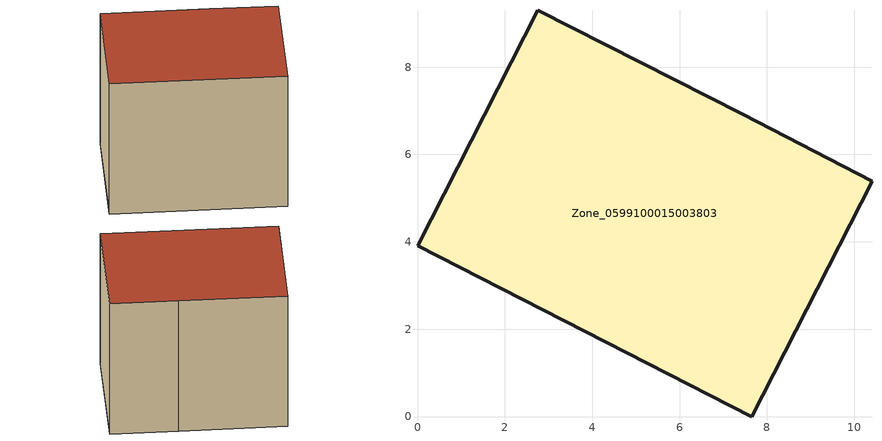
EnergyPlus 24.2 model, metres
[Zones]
Zone_0599100015003803
 floor ground (C_G): 7.65,0 0,3.91 2.76,9.3 7.45,6.92 10.41,5.39 z0.94
 wall outside (C_F): 0,3.91 7.65,0 10.41,5.39 7.45,6.92 2.76,9.3 0,3.91 z0.94:8.48
 roof outside (C_R): 7.65,0 10.41,5.39 7.45,6.92 2.76,9.3 0,3.91 z8.48
[BUILDING]
Pand.0599100015003803: North Axis=0; Terrain=City; Loads Convergence Tolerance Value=0.04; Temperature Convergence Tolerance Value=0.4; Solar Distribution=FullExterior; Maximum Number of Warmup Days=25; Minimum Number of Warmup Days=1
[Site:Location]
Rotterdam.The.Hague.AP_ZH_NLD Design_Conditions: Latitude=51.96; Longitude=4.45; Time Zone=1; Elevation=-4.5
[SITE:GROUNDTEMPERATURE:BUILDINGSURFACE]
18, 18, 18, 18, 18, 18, 18, 18, 18, 18, 18, 18
[MATERIAL] Thermal Absorptance=0.9; Solar Absorptance=0.7; Visible Absorptance=0.7
Name | Roughness | Thickness | Conductivity | Density | Specific Heat
G.TC.1946-1964 | MediumSmooth | 0.15 | 1 | 540 | 1210
F.TC.1946-1964 | Rough | 0.3 | 0.857143 | 1920 | 840
R.TC.1946-1964 | MediumRough | 0.2 | 0.235294 | 1500 | 1000
[CONSTRUCTION]
C_G: G.TC.1946-1964
C_F: F.TC.1946-1964
C_R: R.TC.1946-1964
[ZONE]
Zone_0599100015003803: Type=1; Multiplier=1; Ceiling Height=Autocalculate; Volume=Autocalculate; Floor Area=autocalculate; Part of Total Floor Area=Yes
[ZONEINFILTRATION:DESIGNFLOWRATE]
Infil_Zone_0599100015003803: Zone or ZoneList or Space or SpaceList=Zone_0599100015003803; Schedule=AlwaysOn; Design Flow Rate Calculation Method=Flow/Area; Flow Rate per Floor Area=0.003; Constant Term Coefficient=1; Temperature Term Coefficient=0; Velocity Term Coefficient=0; Velocity Squared Term Coefficient=0
[HVACTEMPLATE:ZONE:IDEALLOADSAIRSYSTEM]
Zone_0599100015003803: Maximum Heating Supply Air Temperature=50; Minimum Cooling Supply Air Temperature=13; Maximum Heating Supply Air Humidity Ratio=0.0156; Minimum Cooling Supply Air Humidity Ratio=0.0077; Heating Limit=NoLimit; Cooling Limit=NoLimit; Dehumidification Control Type=ConstantSensibleHeatRatio; Cooling Sensible Heat Ratio=0.7; Dehumidification Setpoint=60; Humidification Control Type=None; Humidification Setpoint=30; Outdoor Air Method=None; Outdoor Air Flow Rate per Person=0.00944; Outdoor Air Flow Rate per Zone Floor Area=0; Outdoor Air Flow Rate per Zone=0; Demand Controlled Ventilation Type=None; Outdoor Air Economizer Type=NoEconomizer; Heat Recovery Type=None; Sensible Heat Recovery Effectiveness=0.7; Latent Heat Recovery Effectiveness=0.65
[ZONECONTROL:THERMOSTAT]
ThermostatControl_Zone_0599100015003803: Zone or ZoneList=Zone_0599100015003803; Control Type Schedule=DualSetpointControlType; Control 1=Thermostat_Zone_0599100015003803; Temperature Difference Between Cutout And Setpoint=0
[THERMOSTATSETPOINT:DUALSETPOINT]
Thermostat_Zone_0599100015003803: Heating Setpoint Temperature Schedule=HeatingSetpoint_Zone_0599100015003803; Cooling Setpoint Temperature Schedule=CoolingSetpoint_Zone_0599100015003803
[SCHEDULE:COMPACT]
HeatingSetpoint_Zone_0599100015003803: Through: 12/31, For: AllDays, Until: 24:00, 21
CoolingSetpoint_Zone_0599100015003803: Through: 12/31, For: AllDays, Until: 24:00, 24
DualSetpointControlType: Through: 12/31, For: AllDays, Until: 24:00, 4
AlwaysOn: Through: 12/31, For: AllDays, Until: 24:00, 1
